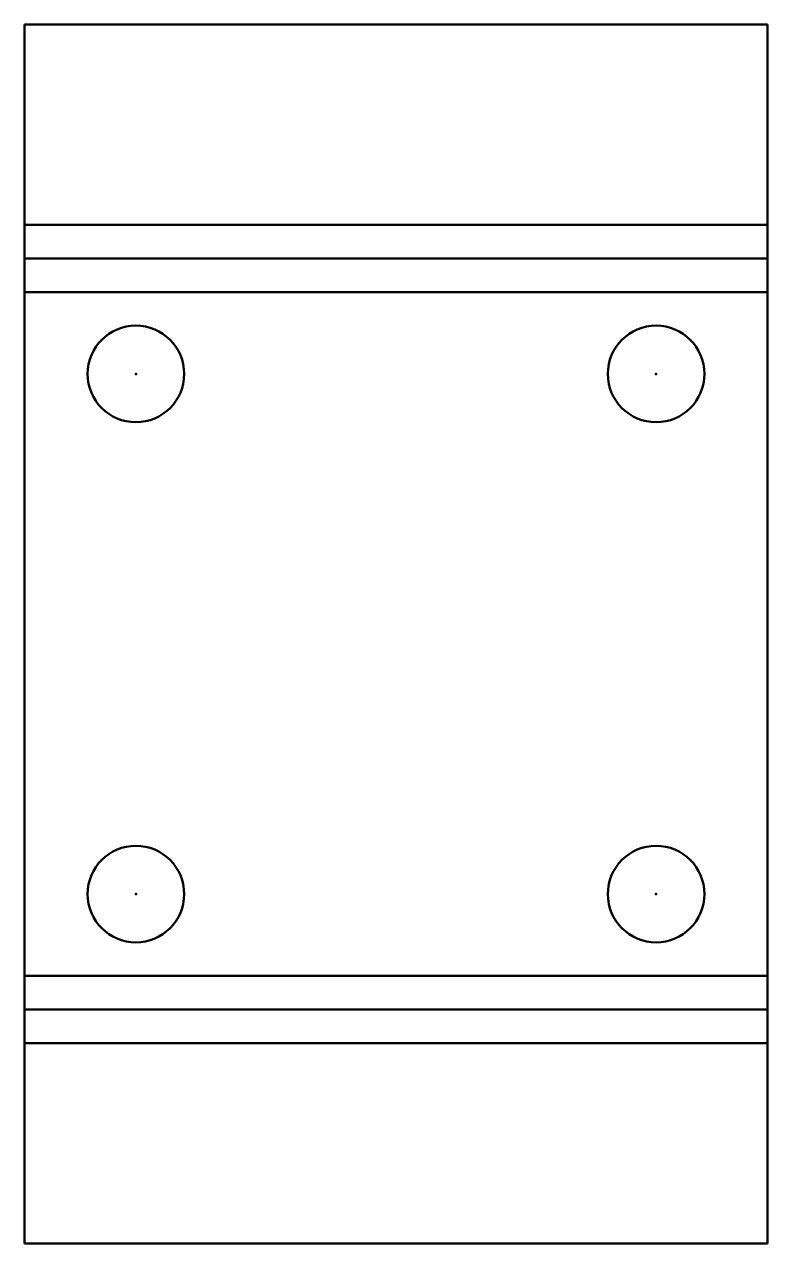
# Model space of a CAD drawing. Header units: millimetres. Extents: x 0 to 100, y -36 to 128.
import ezdxf

# ---------------------------------------------------------------- set-up
doc = ezdxf.new("R2010")
doc.units = ezdxf.units.MM
doc.linetypes.add('Сплошная', pattern=[0])
for name, color, linetype, lineweight in [('IV_ARC_CENTERS', 7, 'Сплошная', 50), ('IV_BEND_DOWN', 7, 'Сплошная', 50), ('IV_INTERIOR_PROFILES', 7, 'Сплошная', 50), ('IV_OUTER_PROFILE', 7, 'Сплошная', 50), ('IV_TANGENT', 7, 'Сплошная', 50)]:
    doc.layers.add(name, color=color, linetype=linetype, lineweight=lineweight)

msp = doc.modelspace()

# ---------------------------------------------------------------- linework, layer by layer
at = {"layer": 'IV_ARC_CENTERS'}
for p in [(15, 81), (85, 81), (15, 11), (85, 11)]:
    msp.add_point(p, dxfattribs=at)
at = {"layer": 'IV_BEND_DOWN'}
for p, q in [((100, 96.52), (0, 96.52)), ((0, -4.52), (100, -4.52))]:
    msp.add_line(p, q, dxfattribs=at)
at = {"layer": 'IV_INTERIOR_PROFILES'}
for centre in [(15, 81), (85, 81), (15, 11), (85, 11)]:
    msp.add_circle(centre, 6.5, dxfattribs=at)
at = {"layer": 'IV_OUTER_PROFILE'}
for p, q in [((0, -36.05), (0, 128.05)), ((0, 128.05), (100, 128.05)), ((100, 128.05), (100, -36.05)), ((100, -36.05), (0, -36.05))]:
    msp.add_line(p, q, dxfattribs=at)
at = {"layer": 'IV_TANGENT'}
for p, q in [((0, 101.05), (100, 101.05)), ((100, 92), (0, 92)), ((0, 0), (100, 0)), ((100, -9.05), (0, -9.05))]:
    msp.add_line(p, q, dxfattribs=at)

doc.saveas('drawing.dxf')
